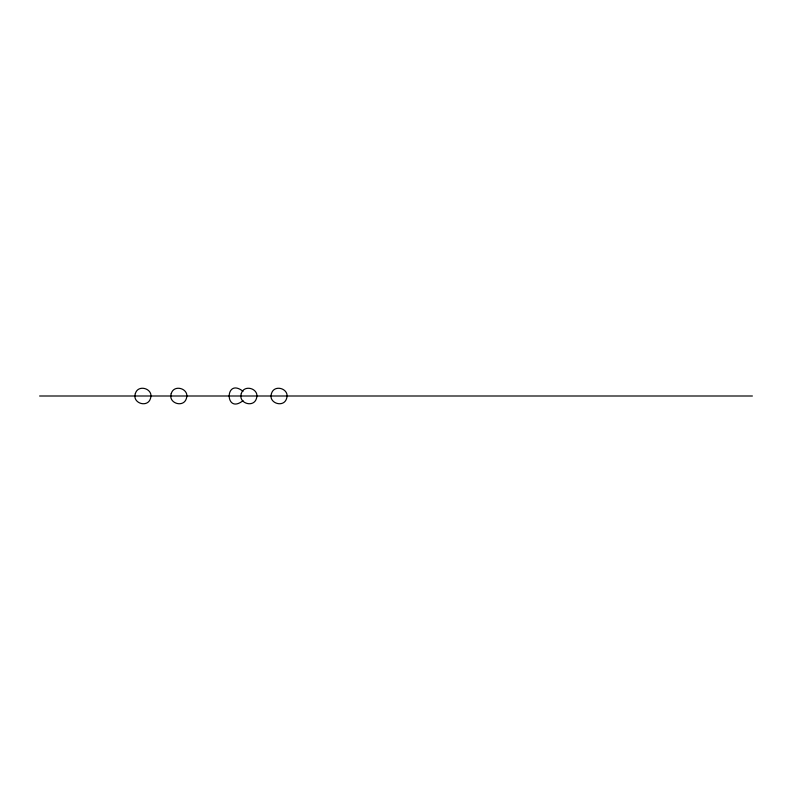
<?xml version="1.0" encoding="UTF-8"?>
<svg xmlns="http://www.w3.org/2000/svg" width="792" height="792" viewBox="0 0 792 792"><rect width="100%" height="100%" fill="white"/><g stroke="black" fill="none" stroke-linecap="round" stroke-linejoin="round"><path stroke-width="1.19" d="M243.015 400.673C224.601 415.285 224.601 376.715 243.015 391.327M39.61 396L752.4 396M135.363 393.545C131.888 403.138 147.659 408.266 150.49 398.455C153.965 388.862 138.184 383.734 135.363 393.545M171.25 393.545C167.775 403.138 183.556 408.266 186.387 398.455C189.862 388.862 174.082 383.734 171.25 393.545M241.322 393.545C237.847 403.138 253.628 408.266 256.45 398.455C259.925 388.862 244.154 383.734 241.322 393.545M271.478 393.545C268.003 403.138 283.783 408.266 286.605 398.455C290.08 388.862 274.309 383.734 271.478 393.545"/></g></svg>
